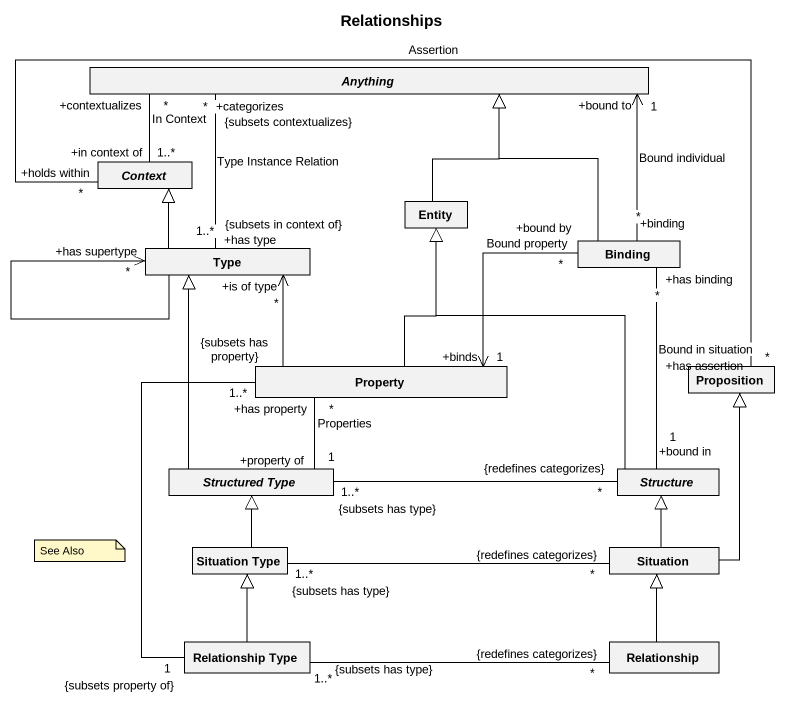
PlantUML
@startuml
title Relationships
hide circle
hide empty members
abstract class Anything
abstract class Context
class "Entity" as Entity_
class Binding
class Type
class Property
class Proposition
abstract class "Structured Type" as Structured_Type
abstract class Structure
class "Situation Type" as Situation_Type
class Situation
class "Relationship Type" as Relationship_Type
class Relationship
Context "+in context of\n1..*" -right- "+contextualizes\n*" Anything : In Context
Context "+holds within\n*" -right- "+has assertion\n*" Proposition : Assertion
Entity_ -up-|> Anything
Binding "+binding\n*" -up-> "+bound to\n1" Anything : Bound individual
Binding -up-|> Anything
Type "+has type\n1..*\n{subsets in context of}" -up- "+categorizes\n*\n{subsets contextualizes}" Anything : Type Instance Relation
Type -up-|> Context
Type --> "+has supertype\n*" Type
Property -up-|> Entity_
Property "+binds\n1" <-right- "+bound by\n*" Binding : Bound property
Property -up-> "+is of type\n*" Type
Structured_Type -up-|> Type
Structured_Type "+property of\n1" -up- "+has property\n*" Property : Properties
Structured_Type "1..*\n{subsets has type}" -right- "*\n{redefines categorizes}" Structure
Structure -up-|> Entity_
Structure "+bound in\n1" -up- "+has binding\n*" Binding : Bound in situation
Situation_Type -up-|> Structured_Type
Situation_Type "1..*\n{subsets has type}" -right- "*\n{redefines categorizes}" Situation
Situation -up-|> Proposition
Situation -up-|> Structure
Relationship_Type "1\n{subsets property of}" -up- "1..*\n{subsets has property}" Property
Relationship_Type -up-|> Situation_Type
Relationship_Type "1..*\n{subsets has type}" -right- "*\n{redefines categorizes}" Relationship
Relationship -up-|> Situation
note as N1
  See Also
end note
@enduml
